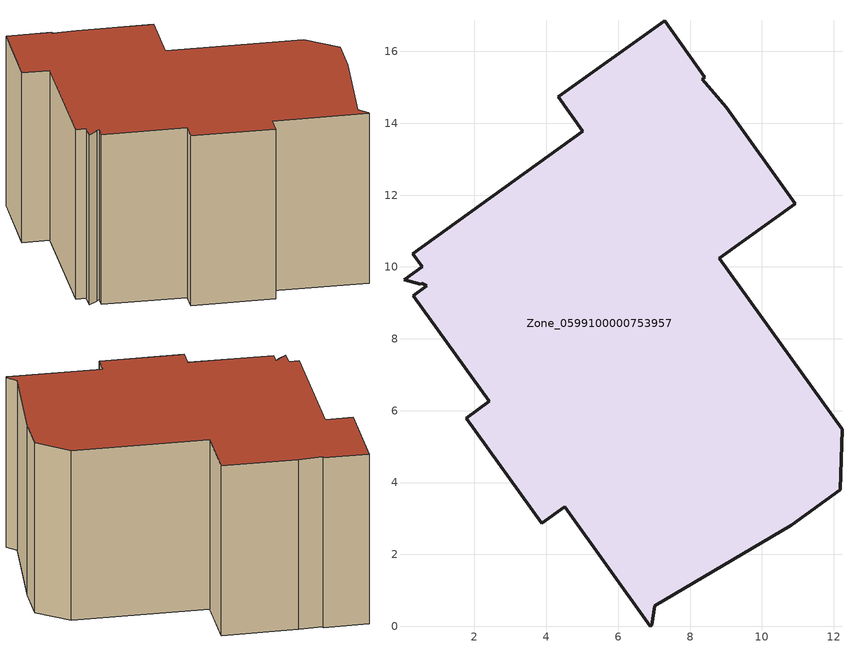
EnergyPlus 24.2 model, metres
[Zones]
Zone_0599100000753957
 floor ground (C_G): 3.87,2.87 1.77,5.79 2.41,6.26 0.3,9.2 0.68,9.48 0.54,9.55 0.51,9.51 0.05,9.65 0.55,10.01 0.29,10.37 5.02,13.78 4.33,14.74 7.29,16.85 8.41,15.28 8.34,15.22 9.01,14.44 10.92,11.76 8.81,10.25 12.23,5.49 12.19,3.79 10.81,2.81 7.02,0.57 6.94,0.04 6.89,0 4.51,3.33 z0
 wall outside (C_F): 8.41,15.28 7.29,16.85 4.33,14.74 5.02,13.78 0.29,10.37 0.55,10.01 0.05,9.65 0.51,9.51 0.54,9.55 0.68,9.48 0.3,9.2 2.41,6.26 1.77,5.79 3.87,2.87 4.51,3.33 6.89,0 6.94,0.04 7.02,0.57 10.81,2.81 12.19,3.79 12.23,5.49 8.81,10.25 10.92,11.76 9.01,14.44 8.34,15.22 8.41,15.28 z0:7.81
 roof outside (C_R): 4.51,3.33 6.89,0 6.94,0.04 7.02,0.57 10.81,2.81 12.19,3.79 12.23,5.49 8.81,10.25 10.92,11.76 9.01,14.44 8.34,15.22 8.41,15.28 7.29,16.85 4.33,14.74 5.02,13.78 0.29,10.37 0.55,10.01 0.05,9.65 0.51,9.51 0.54,9.55 0.68,9.48 0.3,9.2 2.41,6.26 1.77,5.79 3.87,2.87 z7.81
[BUILDING]
Pand.0599100000753957: North Axis=0; Terrain=City; Loads Convergence Tolerance Value=0.04; Temperature Convergence Tolerance Value=0.4; Solar Distribution=FullExterior; Maximum Number of Warmup Days=25; Minimum Number of Warmup Days=1
[Site:Location]
Rotterdam.The.Hague.AP_ZH_NLD Design_Conditions: Latitude=51.96; Longitude=4.45; Time Zone=1; Elevation=-4.5
[SITE:GROUNDTEMPERATURE:BUILDINGSURFACE]
18, 18, 18, 18, 18, 18, 18, 18, 18, 18, 18, 18
[MATERIAL] Thermal Absorptance=0.9; Solar Absorptance=0.7; Visible Absorptance=0.7
Name | Roughness | Thickness | Conductivity | Density | Specific Heat
G.D.2006-2014 | MediumSmooth | 0.15 | 0.06 | 540 | 1210
F.D.2006-2014 | Rough | 0.3 | 0.12 | 1920 | 840
R.D.2006-2014 | MediumRough | 0.2 | 0.08 | 1500 | 1000
[CONSTRUCTION]
C_G: G.D.2006-2014
C_F: F.D.2006-2014
C_R: R.D.2006-2014
[ZONE]
Zone_0599100000753957: Type=1; Multiplier=1; Ceiling Height=Autocalculate; Volume=Autocalculate; Floor Area=autocalculate; Part of Total Floor Area=Yes
[ZONEINFILTRATION:DESIGNFLOWRATE]
Infil_Zone_0599100000753957: Zone or ZoneList or Space or SpaceList=Zone_0599100000753957; Schedule=AlwaysOn; Design Flow Rate Calculation Method=Flow/Area; Flow Rate per Floor Area=0.0021; Constant Term Coefficient=1; Temperature Term Coefficient=0; Velocity Term Coefficient=0; Velocity Squared Term Coefficient=0
[HVACTEMPLATE:ZONE:IDEALLOADSAIRSYSTEM]
Zone_0599100000753957: Maximum Heating Supply Air Temperature=50; Minimum Cooling Supply Air Temperature=13; Maximum Heating Supply Air Humidity Ratio=0.0156; Minimum Cooling Supply Air Humidity Ratio=0.0077; Heating Limit=NoLimit; Cooling Limit=NoLimit; Dehumidification Control Type=ConstantSensibleHeatRatio; Cooling Sensible Heat Ratio=0.7; Dehumidification Setpoint=60; Humidification Control Type=None; Humidification Setpoint=30; Outdoor Air Method=None; Outdoor Air Flow Rate per Person=0.00944; Outdoor Air Flow Rate per Zone Floor Area=0; Outdoor Air Flow Rate per Zone=0; Demand Controlled Ventilation Type=None; Outdoor Air Economizer Type=NoEconomizer; Heat Recovery Type=None; Sensible Heat Recovery Effectiveness=0.7; Latent Heat Recovery Effectiveness=0.65
[ZONECONTROL:THERMOSTAT]
ThermostatControl_Zone_0599100000753957: Zone or ZoneList=Zone_0599100000753957; Control Type Schedule=DualSetpointControlType; Control 1=Thermostat_Zone_0599100000753957; Temperature Difference Between Cutout And Setpoint=0
[THERMOSTATSETPOINT:DUALSETPOINT]
Thermostat_Zone_0599100000753957: Heating Setpoint Temperature Schedule=HeatingSetpoint_Zone_0599100000753957; Cooling Setpoint Temperature Schedule=CoolingSetpoint_Zone_0599100000753957
[SCHEDULE:COMPACT]
HeatingSetpoint_Zone_0599100000753957: Through: 12/31, For: AllDays, Until: 24:00, 21
CoolingSetpoint_Zone_0599100000753957: Through: 12/31, For: AllDays, Until: 24:00, 24
DualSetpointControlType: Through: 12/31, For: AllDays, Until: 24:00, 4
AlwaysOn: Through: 12/31, For: AllDays, Until: 24:00, 1
